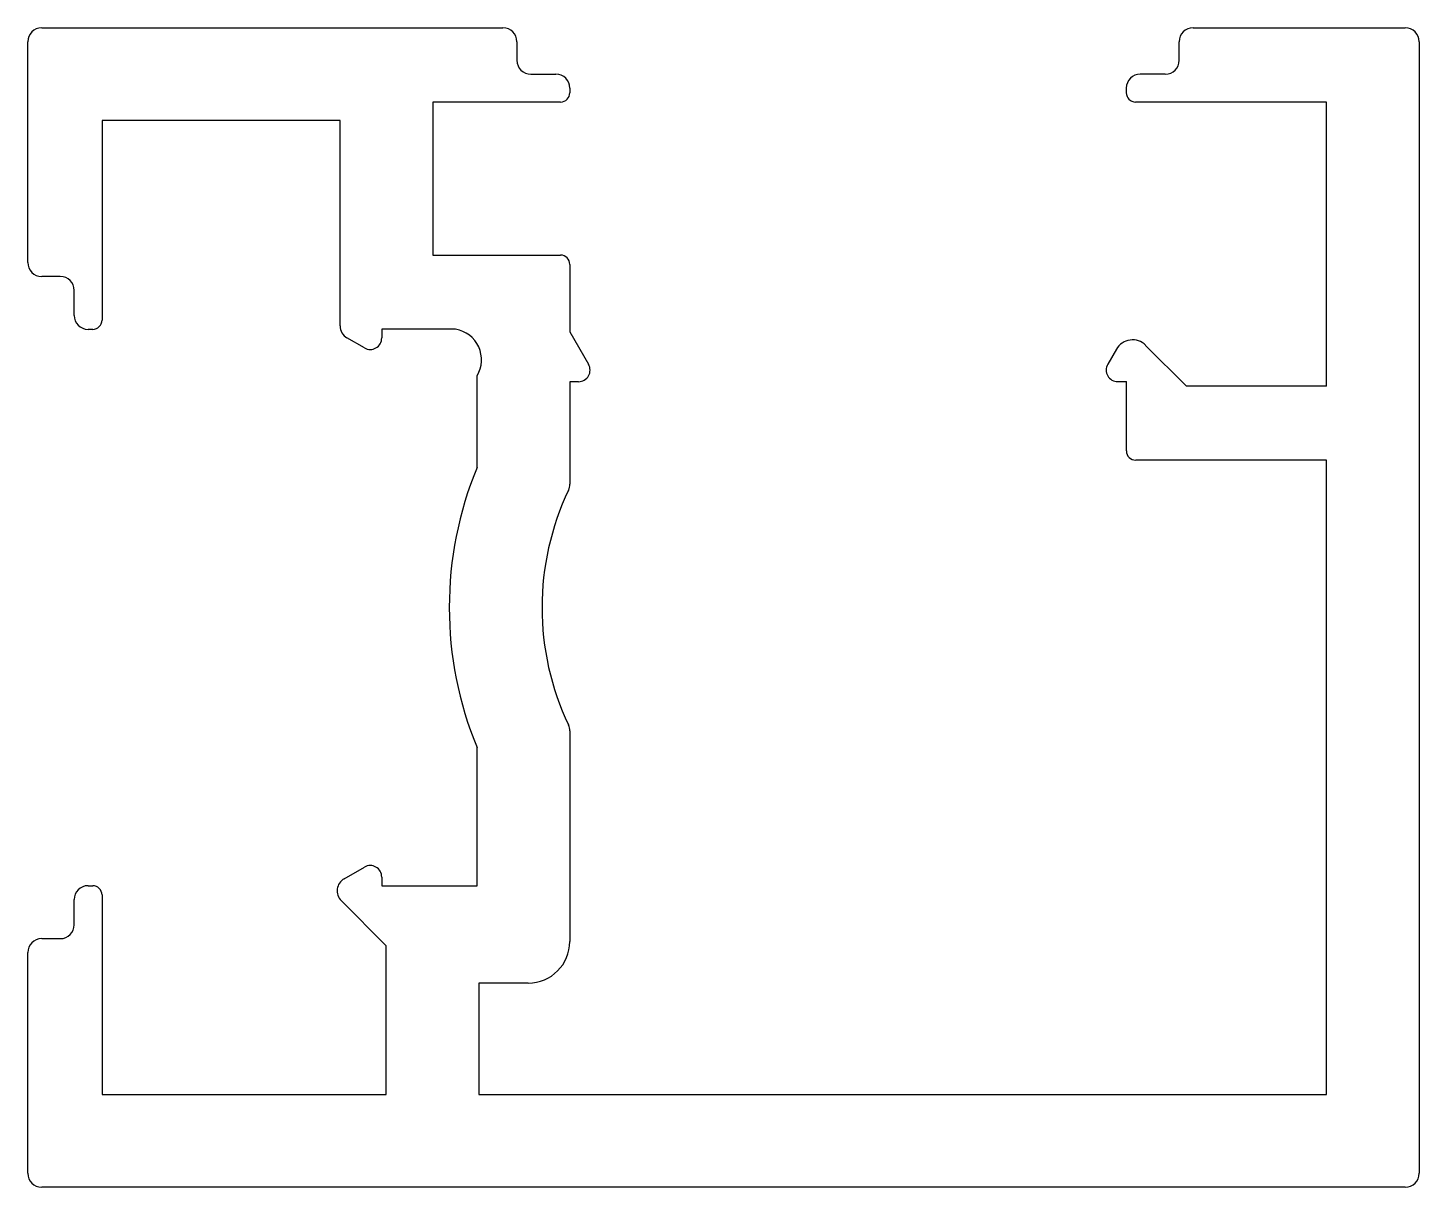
# Model space of a CAD drawing. Extents: x 677.3 to 707.3, y 600.8 to 625.8.
import ezdxf

# ---------------------------------------------------------------- set-up
doc = ezdxf.new("R2010")
doc.units = 0
doc.layers.get('0').update_dxf_attribs({"linetype": 'CONTINUOUS'})

msp = doc.modelspace()

# ---------------------------------------------------------------- linework, layer by layer
for p, q in [((677.571, 625.759), (687.517, 625.76)), ((702.397, 625.76), (706.971, 625.759)), ((677.271, 620.699), (677.271, 625.459)), ((687.817, 625.46), (687.817, 625.06)), ((702.097, 625.06), (702.097, 625.46)), ((707.271, 625.459), (707.271, 601.059)), ((688.117, 624.76), (688.658, 624.76)), ((701.797, 624.76), (701.256, 624.76)), ((688.958, 624.46), (688.958, 624.36)), ((700.956, 624.46), (700.956, 624.36)), ((688.758, 624.16), (686.003, 624.159)), ((686.003, 624.159), (686.003, 620.859)), ((705.271, 624.159), (701.156, 624.16)), ((705.271, 618.036), (705.271, 624.159)), ((684.003, 623.759), (678.871, 623.759)), ((678.871, 623.759), (678.871, 619.458)), ((684.003, 619.333), (684.003, 623.759)), ((686.003, 620.859), (688.758, 620.859)), ((688.958, 620.659), (688.958, 619.202)), ((677.971, 620.399), (677.571, 620.399)), ((678.271, 619.558), (678.271, 620.099)), ((678.671, 619.258), (678.571, 619.258)), ((686.496, 619.259), (684.903, 619.259)), ((684.903, 619.259), (684.903, 619.073)), ((688.958, 619.202), (689.361, 618.504)), ((684.528, 618.856), (684.153, 619.073)), ((702.254, 618.036), (701.374, 618.913)), ((700.744, 618.83), (700.556, 618.505)), ((686.958, 616.279), (686.958, 618.259)), ((689.145, 618.129), (688.958, 618.129)), ((688.958, 618.129), (688.958, 615.92)), ((700.773, 618.13), (700.959, 618.13)), ((700.959, 616.637), (700.959, 618.13)), ((705.271, 618.036), (702.254, 618.036)), ((705.271, 616.436), (701.159, 616.437)), ((705.271, 602.759), (705.271, 616.436)), ((688.958, 610.598), (688.958, 606.059)), ((686.958, 607.259), (686.958, 610.239)), ((684.09, 607.409), (684.528, 607.662)), ((678.571, 607.261), (678.671, 607.261)), ((684.903, 607.446), (684.903, 607.259)), ((684.903, 607.259), (686.958, 607.259)), ((678.271, 606.419), (678.271, 606.961)), ((678.871, 607.061), (678.871, 602.759)), ((684.996, 605.966), (684.027, 606.938)), ((677.571, 606.119), (677.971, 606.119)), ((677.271, 601.059), (677.271, 605.819)), ((684.996, 602.759), (684.996, 605.966)), ((688.058, 605.159), (686.996, 605.159)), ((686.996, 605.159), (686.996, 602.759)), ((678.871, 602.759), (684.996, 602.759)), ((686.996, 602.759), (705.271, 602.759)), ((706.971, 600.759), (677.571, 600.759))]:
    msp.add_line(p, q)
for centre, radius, start, end in [((677.571, 625.459), 0.3, 90, 180), ((687.517, 625.46), 0.3, 0, 90), ((702.397, 625.46), 0.3, 90, 180), ((706.971, 625.459), 0.3, 0, 90), ((688.117, 625.06), 0.3, 180, 270), ((701.797, 625.06), 0.3, 270, 0), ((688.658, 624.46), 0.3, 0, 90), ((701.256, 624.46), 0.3, 90, 180), ((688.758, 624.36), 0.2, 270, 0), ((701.156, 624.36), 0.2, 180, 270), ((688.758, 620.659), 0.2, 0, 90), ((677.571, 620.699), 0.3, 180, 270), ((677.971, 620.099), 0.3, 360, 90), ((678.571, 619.558), 0.3, 180, 270), ((678.671, 619.458), 0.2, 270, 0), ((684.303, 619.333), 0.3, 180, 240), ((686.39, 618.603), 0.664, 328.8014, 80.8076), ((684.653, 619.073), 0.25, 240, 0), ((701.091, 618.63), 0.401, 45.0891, 150), ((689.145, 618.379), 0.25, 270, 30), ((700.773, 618.38), 0.25, 150, 270), ((701.159, 616.637), 0.2, 180, 269.9834), ((694.258, 613.259), 7.9, 157.5256, 202.4744), ((688.658, 615.92), 0.3, 334.5854, 0), ((694.258, 613.259), 5.9, 154.5854, 205.4146), ((688.658, 610.598), 0.3, 360, 25.4146), ((684.653, 607.446), 0.25, 360, 120), ((678.571, 606.961), 0.3, 90, 180), ((678.671, 607.061), 0.2, 0, 90), ((684.24, 607.15), 0.3, 120, 224.9109), ((677.971, 606.419), 0.3, 270, 0), ((677.571, 605.819), 0.3, 90, 180), ((688.058, 606.059), 0.9, 270, 0), ((677.571, 601.059), 0.3, 180, 270), ((706.971, 601.059), 0.3, 270, 360)]:
    msp.add_arc(centre, radius, start, end)

doc.saveas('drawing.dxf')
